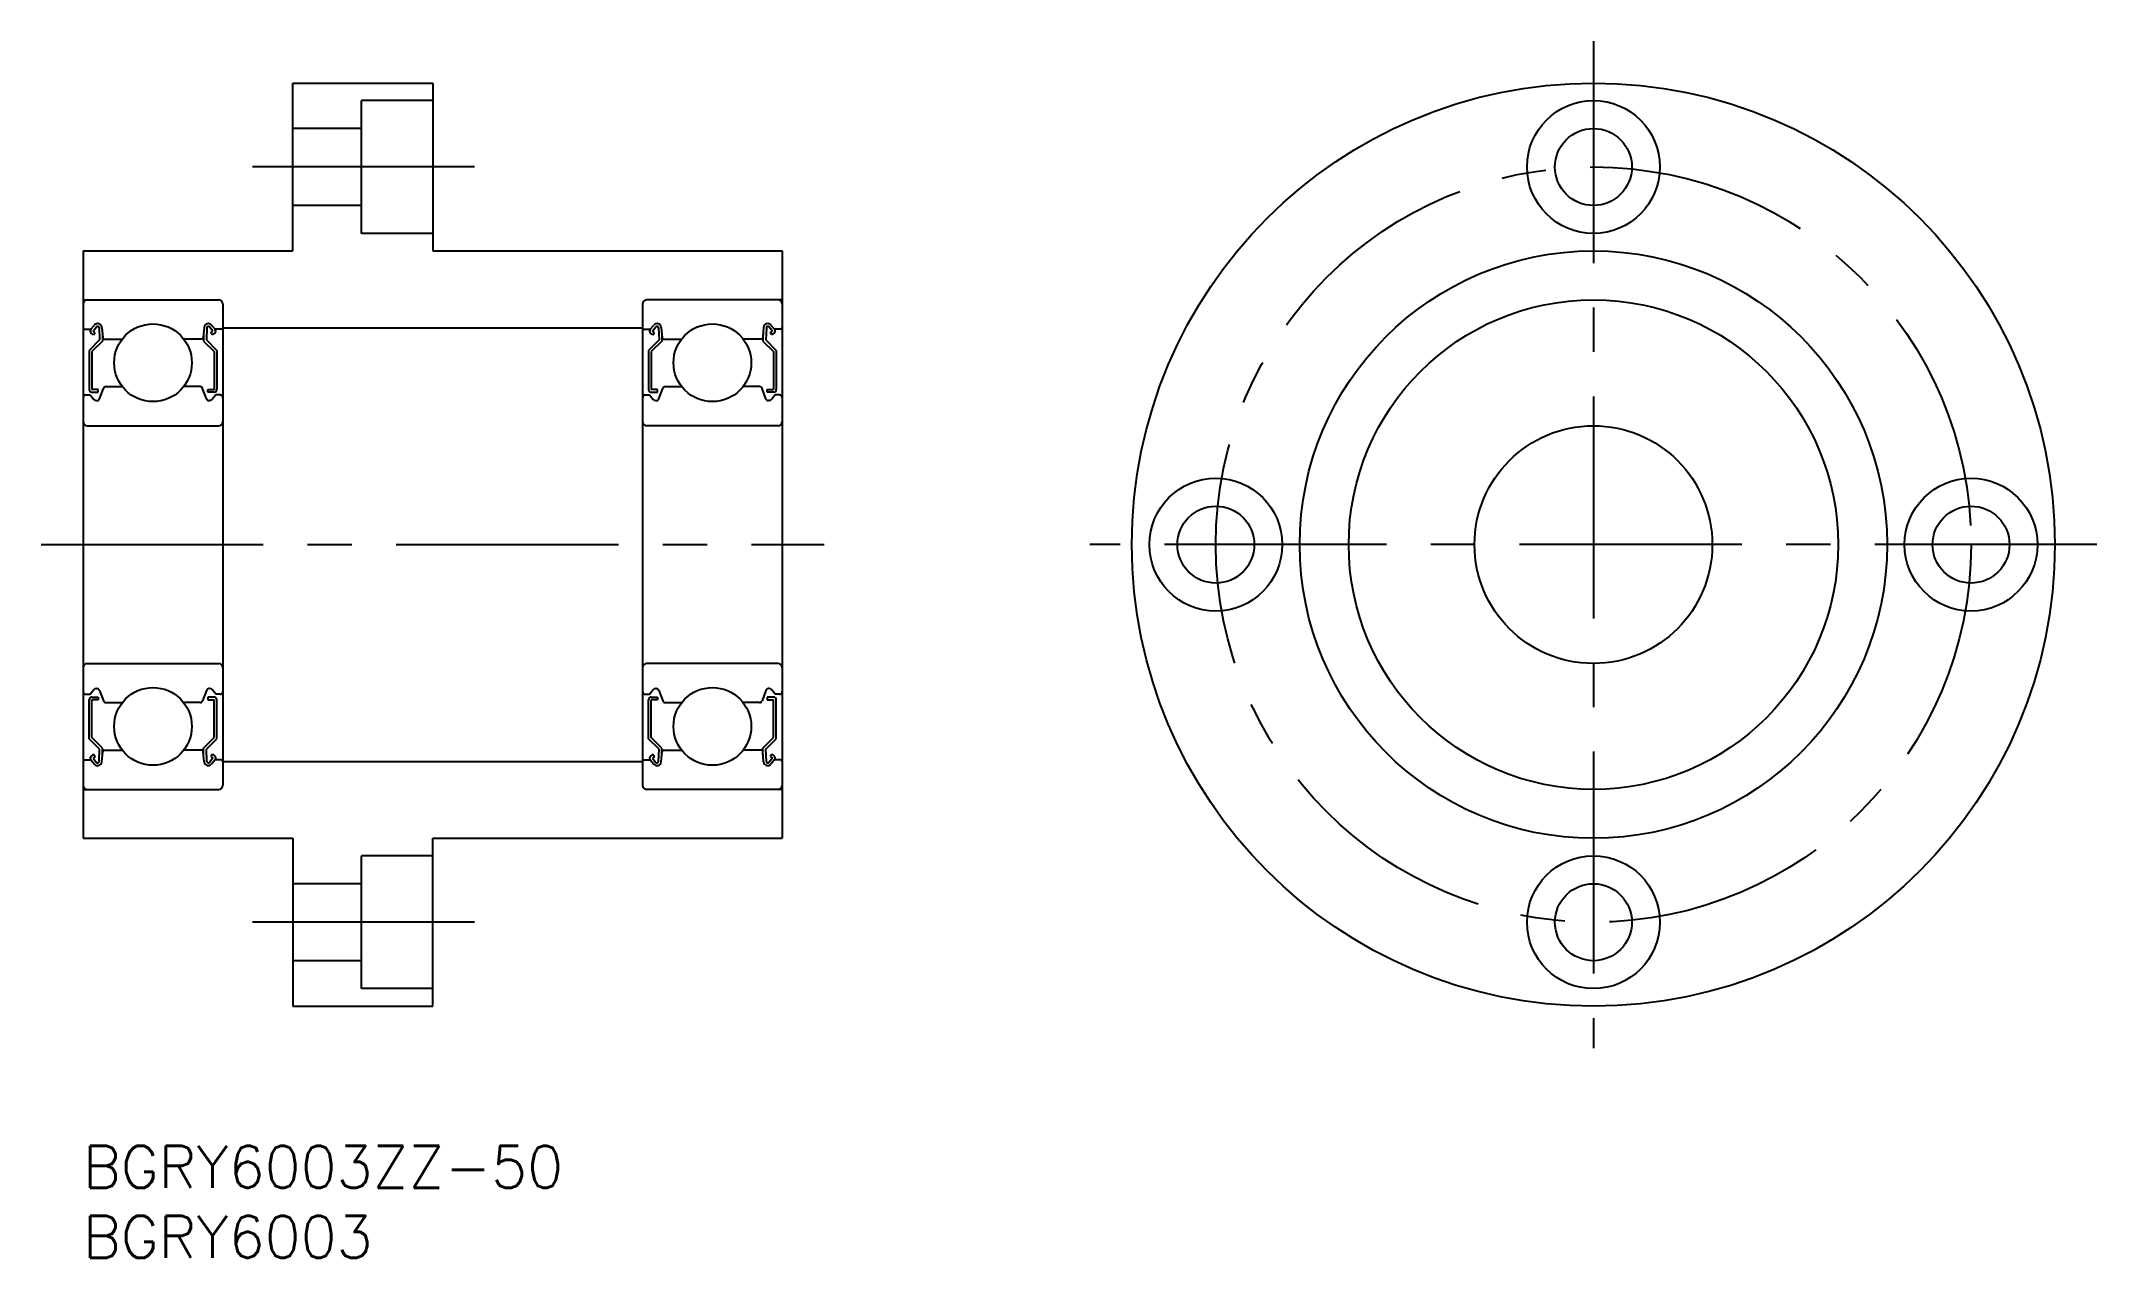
# Model space of a CAD drawing. Extents: x -3 to 144, y -8 to 79.
import ezdxf

# ---------------------------------------------------------------- set-up
doc = ezdxf.new("R2010")
doc.units = 0
doc.header["$LTSCALE"] = 0.5
doc.linetypes.add('CENTER', pattern=[50.8, 31.75, -6.35, 6.35, -6.35])
for name, color, linetype in [('MSM_CENTER', 1, 'CENTER'), ('MSM_CONTINUOUS', 7, 'CONTINUOUS'), ('MSM_PART_NUMBER', 7, 'CONTINUOUS')]:
    doc.layers.add(name, color=color, linetype=linetype)
doc.styles.get("Standard").update_dxf_attribs({"font": 'txt.shx', "height": 3, "bigfont": 'bigfont.shx'})

# ---------------------------------------------------------------- blocks, each defined once
blk = doc.blocks.new('*U2')
at = {"layer": 'MSM_PART_NUMBER'}
blk.add_text('BGRY6003ZZ-50', height=3, dxfattribs=at).set_placement((0, -3))
blk = doc.blocks.new('*U3')
at = {"layer": 'MSM_PART_NUMBER'}
blk.add_text('BGRY6003', height=3, dxfattribs=at).set_placement((0, -8))

msp = doc.modelspace()

# ---------------------------------------------------------------- linework, layer by layer
at = {"layer": 'MSM_CENTER'}
for p, q in [((108, 79), (108, 7)), ((28, 70), (12, 70)), ((-3, 43), (53, 43)), ((144, 43), (72, 43)), ((28, 16), (12, 16))]:
    msp.add_line(p, q, dxfattribs=at)
msp.add_circle((108, 43), 27, dxfattribs=at)
at = {"layer": 'MSM_CONTINUOUS'}
for p, q in [((15, 64), (15, 76)), ((15, 76), (25, 76)), ((25, 76), (25, 64)), ((19.9, 65.25), (19.9, 74.75)), ((25, 74.75), (19.9, 74.75)), ((19.9, 72.75), (15, 72.75)), ((19.9, 67.25), (15, 67.25)), ((25, 65.25), (19.9, 65.25)), ((0, 64), (15, 64)), ((0, 64), (0, 22)), ((25, 64), (50, 64)), ((50, 64), (50, 22)), ((0, 60.5), (9.7, 60.5)), ((50, 60.5), (40.3, 60.5)), ((10, 60.2), (10, 25.8)), ((40, 60.2), (40, 25.8)), ((0.1, 58.39998), (0.560027, 58.39998)), ((1.183005, 57.633024), (0.433, 56.88301)), ((0.560022, 58.399974), (0.809631, 58.697479)), ((0.738, 57.98994), (0.5849, 58.118031)), ((1.383, 57.54997), (0.633, 56.79998)), ((0.712984, 58.270949), (0.963328, 58.569309)), ((0.866004, 58.142945), (0.712984, 58.270949)), ((0.738, 57.98994), (0.866004, 58.142945)), ((1.139812, 58.509951), (1.183005, 57.633024)), ((1.338315, 58.530785), (1.402972, 57.79127)), ((1.383, 58.01999), (1.383, 57.54997)), ((1.502592, 57.69998), (2.802687, 57.69998)), ((8.497408, 57.69998), (7.197313, 57.69998)), ((8.661685, 58.530785), (8.597028, 57.79127)), ((8.617, 58.01999), (8.617, 57.54997)), ((8.617, 57.54997), (9.367, 56.79998)), ((8.860187, 58.509951), (8.816995, 57.633024)), ((8.816995, 57.633024), (9.567, 56.88301)), ((9.287015, 58.270949), (9.036672, 58.569309)), ((9.133996, 58.142945), (9.287015, 58.270949)), ((9.262, 57.98994), (9.133996, 58.142945)), ((9.439978, 58.399974), (9.190369, 58.697479)), ((9.262, 57.98994), (9.4151, 58.118031)), ((9.9, 58.39998), (9.439973, 58.39998)), ((10, 58.5), (40, 58.5)), ((40.1, 58.39998), (40.560027, 58.39998)), ((41.183005, 57.633024), (40.433, 56.88301)), ((40.560022, 58.399974), (40.809631, 58.697479)), ((40.738, 57.98994), (40.5849, 58.118031)), ((41.383, 57.54997), (40.633, 56.79998)), ((40.712985, 58.270949), (40.963328, 58.569309)), ((40.866004, 58.142945), (40.712985, 58.270949)), ((40.738, 57.98994), (40.866004, 58.142945)), ((41.139813, 58.509951), (41.183005, 57.633024)), ((41.338315, 58.530785), (41.402972, 57.79127)), ((41.383, 58.01999), (41.383, 57.54997)), ((41.502592, 57.69998), (42.802687, 57.69998)), ((48.497408, 57.69998), (47.197313, 57.69998)), ((48.661685, 58.530785), (48.597028, 57.79127)), ((48.617, 58.01999), (48.617, 57.54997)), ((48.617, 57.54997), (49.367, 56.79998)), ((48.860188, 58.509951), (48.816995, 57.633024)), ((48.816995, 57.633024), (49.567, 56.88301)), ((49.287016, 58.270949), (49.036672, 58.569309)), ((49.133996, 58.142945), (49.287016, 58.270949)), ((49.262, 57.98994), (49.133996, 58.142945)), ((49.439978, 58.399974), (49.190369, 58.697479)), ((49.262, 57.98994), (49.4151, 58.118031)), ((49.9, 58.39998), (49.439973, 58.39998)), ((0.433, 56.88301), (0.433, 54.09998)), ((0.633, 56.79998), (0.633, 54.09999)), ((9.367, 56.79998), (9.367, 54.09999)), ((9.567, 56.88301), (9.567, 54.09998)), ((40.433, 56.88301), (40.433, 54.09998)), ((40.633, 56.79998), (40.633, 54.09999)), ((49.367, 56.79998), (49.367, 54.09999)), ((49.567, 56.88301), (49.567, 54.09998)), ((0.2, 53.69998), (0.499991, 53.69998)), ((0.499991, 53.69998), (0.775612, 53.371446)), ((1.083, 54.09999), (0.633, 54.09999)), ((0.633, 53.89998), (1.083, 53.89998)), ((0.928832, 53.29999), (0.993915, 53.29999)), ((1.083, 53.89998), (1.083, 54.09999)), ((1.181844, 53.43156), (1.450154, 54.168419)), ((1.638083, 54.29999), (2.80271, 54.29999)), ((8.361917, 54.29999), (7.19729, 54.29999)), ((8.818155, 53.43156), (8.549846, 54.168419)), ((8.917, 53.89998), (8.917, 54.09999)), ((8.917, 54.09999), (9.367, 54.09999)), ((9.367, 53.89998), (8.917, 53.89998)), ((9.071167, 53.29999), (9.006085, 53.29999)), ((9.500008, 53.69998), (9.224388, 53.371446)), ((9.8, 53.69998), (9.500008, 53.69998)), ((40.2, 53.69998), (40.499992, 53.69998)), ((40.499992, 53.69998), (40.775612, 53.371446)), ((41.083, 54.09999), (40.633, 54.09999)), ((40.633, 53.89998), (41.083, 53.89998)), ((40.928833, 53.29999), (40.993915, 53.29999)), ((41.083, 53.89998), (41.083, 54.09999)), ((41.181845, 53.43156), (41.450154, 54.168419)), ((41.638083, 54.29999), (42.80271, 54.29999)), ((48.361917, 54.29999), (47.19729, 54.29999)), ((48.818156, 53.43156), (48.549846, 54.168419)), ((48.917, 54.09999), (49.367, 54.09999)), ((48.917, 53.89998), (48.917, 54.09999)), ((49.367, 53.89998), (48.917, 53.89998)), ((49.071168, 53.29999), (49.006085, 53.29999)), ((49.500009, 53.69998), (49.224388, 53.371446)), ((49.8, 53.69998), (49.500009, 53.69998)), ((0.3, 51.5), (9.7, 51.5)), ((49.7, 51.5), (40.3, 51.5)), ((0.3, 34.5), (9.7, 34.5)), ((49.7, 34.5), (40.3, 34.5)), ((0.499991, 32.30002), (0.775612, 32.628553)), ((0.928832, 32.70001), (0.993915, 32.70001)), ((1.181844, 32.568439), (1.450154, 31.83158)), ((8.818155, 32.568439), (8.549846, 31.83158)), ((9.071167, 32.70001), (9.006085, 32.70001)), ((9.500008, 32.30002), (9.224388, 32.628553)), ((40.499992, 32.30002), (40.775612, 32.628553)), ((40.928833, 32.70001), (40.993915, 32.70001)), ((41.181845, 32.568439), (41.450154, 31.83158)), ((48.818156, 32.568439), (48.549846, 31.83158)), ((49.071168, 32.70001), (49.006085, 32.70001)), ((49.500009, 32.30002), (49.224388, 32.628553)), ((0.2, 32.30002), (0.499991, 32.30002)), ((0.433, 29.11699), (0.433, 31.90002)), ((0.633, 32.10002), (1.083, 32.10002)), ((0.633, 29.20002), (0.633, 31.90001)), ((1.083, 31.90001), (0.633, 31.90001)), ((1.083, 32.10002), (1.083, 31.90001)), ((1.638083, 31.70001), (2.80271, 31.70001)), ((8.361917, 31.70001), (7.19729, 31.70001)), ((8.917, 32.10002), (8.917, 31.90001)), ((9.367, 32.10002), (8.917, 32.10002)), ((8.917, 31.90001), (9.367, 31.90001)), ((9.367, 29.20002), (9.367, 31.90001)), ((9.8, 32.30002), (9.500008, 32.30002)), ((9.567, 29.11699), (9.567, 31.90002)), ((40.2, 32.30002), (40.499992, 32.30002)), ((40.433, 29.11699), (40.433, 31.90002)), ((40.633, 32.10002), (41.083, 32.10002)), ((40.633, 29.20002), (40.633, 31.90001)), ((41.083, 31.90001), (40.633, 31.90001)), ((41.083, 32.10002), (41.083, 31.90001)), ((41.638083, 31.70001), (42.80271, 31.70001)), ((48.361917, 31.70001), (47.19729, 31.70001)), ((49.367, 32.10002), (48.917, 32.10002)), ((48.917, 32.10002), (48.917, 31.90001)), ((48.917, 31.90001), (49.367, 31.90001)), ((49.367, 29.20002), (49.367, 31.90001)), ((49.8, 32.30002), (49.500009, 32.30002)), ((49.567, 29.11699), (49.567, 31.90002)), ((1.183005, 28.366975), (0.433, 29.11699)), ((0.738, 28.01006), (0.5849, 27.881968)), ((1.383, 28.45003), (0.633, 29.20002)), ((0.738, 28.01006), (0.866004, 27.857055)), ((1.139812, 27.490048), (1.183005, 28.366975)), ((1.338315, 27.469214), (1.402972, 28.20873)), ((1.383, 27.98001), (1.383, 28.45003)), ((1.502592, 28.30002), (2.802687, 28.30002)), ((8.497408, 28.30002), (7.197313, 28.30002)), ((8.661685, 27.469214), (8.597028, 28.20873)), ((8.617, 28.45003), (9.367, 29.20002)), ((8.617, 27.98001), (8.617, 28.45003)), ((8.816995, 28.366975), (9.567, 29.11699)), ((8.860187, 27.490048), (8.816995, 28.366975)), ((9.262, 28.01006), (9.133996, 27.857055)), ((9.262, 28.01006), (9.4151, 27.881968)), ((41.183005, 28.366975), (40.433, 29.11699)), ((40.738, 28.01006), (40.5849, 27.881968)), ((41.383, 28.45003), (40.633, 29.20002)), ((40.738, 28.01006), (40.866004, 27.857055)), ((41.139813, 27.490048), (41.183005, 28.366975)), ((41.338315, 27.469214), (41.402972, 28.20873)), ((41.383, 27.98001), (41.383, 28.45003)), ((41.502592, 28.30002), (42.802687, 28.30002)), ((48.497408, 28.30002), (47.197313, 28.30002)), ((48.661685, 27.469214), (48.597028, 28.20873)), ((48.617, 28.45003), (49.367, 29.20002)), ((48.617, 27.98001), (48.617, 28.45003)), ((48.816995, 28.366975), (49.567, 29.11699)), ((48.860188, 27.490048), (48.816995, 28.366975)), ((49.262, 28.01006), (49.133996, 27.857055)), ((49.262, 28.01006), (49.4151, 27.881968)), ((0.1, 27.60002), (0.560027, 27.60002)), ((0.560022, 27.600025), (0.809631, 27.30252)), ((0.866004, 27.857055), (0.712984, 27.72905)), ((0.712984, 27.72905), (0.963328, 27.43069)), ((9.287015, 27.72905), (9.036672, 27.43069)), ((9.133996, 27.857055), (9.287015, 27.72905)), ((9.439978, 27.600025), (9.190369, 27.30252)), ((9.9, 27.60002), (9.439973, 27.60002)), ((10, 27.5), (40, 27.5)), ((40.1, 27.60002), (40.560027, 27.60002)), ((40.560022, 27.600025), (40.809631, 27.30252)), ((40.866004, 27.857055), (40.712985, 27.72905)), ((40.712985, 27.72905), (40.963328, 27.43069)), ((49.287016, 27.72905), (49.036672, 27.43069)), ((49.133996, 27.857055), (49.287016, 27.72905)), ((49.439978, 27.600025), (49.190369, 27.30252)), ((49.9, 27.60002), (49.439973, 27.60002)), ((0, 25.5), (9.7, 25.5)), ((50, 25.5), (40.3, 25.5)), ((0, 22), (15, 22)), ((15, 22), (15, 10)), ((19.9, 11.25), (19.9, 20.75)), ((25, 20.75), (19.9, 20.75)), ((25, 22), (50, 22)), ((25, 10), (25, 22)), ((19.9, 18.75), (15, 18.75)), ((19.9, 13.25), (15, 13.25)), ((25, 11.25), (19.9, 11.25)), ((15, 10), (25, 10))]:
    msp.add_line(p, q, dxfattribs=at)
for centre, radius in [((108, 43), 33), ((108, 70), 4.75), ((108, 70), 2.75), ((108, 43), 21), ((108, 43), 17.5), ((5, 56), 2.77815), ((45, 56), 2.77815), ((108, 43), 8.5), ((81, 43), 4.75), ((135, 43), 4.75), ((81, 43), 2.75), ((135, 43), 2.75), ((5, 30), 2.77815), ((45, 30), 2.77815), ((108, 16), 4.75), ((108, 16), 2.75)]:
    msp.add_circle(centre, radius, dxfattribs=at)
for centre, radius, start, end in [((0.3, 60.2), 0.3, 90, 180), ((9.7, 60.2), 0.3, 0, 90), ((40.3, 60.2), 0.3, 90, 180), ((49.7, 60.2), 0.3, 0, 90), ((1.039455, 58.504656), 0.3, 4.996761, 140.00312), ((8.960545, 58.504656), 0.3, 39.99688, 175.003239), ((41.039455, 58.504656), 0.3, 4.996761, 140.00312), ((48.960545, 58.504656), 0.3, 39.99688, 175.003239), ((0.1, 58.49998), 0.1, 180, 270), ((0.713238, 58.271425), 0.2, 140.00312, 230.08226), ((1.039933, 58.505032), 0.1, 2.819785, 140.001187), ((1.502592, 57.79998), 0.1, 184.996761, 270), ((8.497408, 57.79998), 0.1, 270, 355.003239), ((8.960066, 58.505032), 0.1, 39.998813, 177.180215), ((9.286762, 58.271425), 0.2, 309.91774, 39.99688), ((9.9, 58.49998), 0.1, 270, 0), ((40.1, 58.49998), 0.1, 180, 270), ((40.713238, 58.271425), 0.2, 140.00312, 230.08226), ((41.039934, 58.505032), 0.1, 2.819785, 140.001187), ((41.502592, 57.79998), 0.1, 184.996761, 270), ((48.497408, 57.79998), 0.1, 270, 355.003239), ((48.960067, 58.505032), 0.1, 39.998813, 177.180215), ((49.286762, 58.271425), 0.2, 309.91774, 39.99688), ((49.9, 58.49998), 0.1, 270, 0), ((0.2, 53.49998), 0.2, 90, 180), ((0.633, 54.09998), 0.2, 180, 270), ((0.928832, 53.49999), 0.2, 219.994668, 270), ((0.993915, 53.49999), 0.2, 270, 339.992146), ((1.638083, 54.09999), 0.2, 90, 159.992146), ((8.361917, 54.09999), 0.2, 20.007854, 90), ((9.006085, 53.49999), 0.2, 200.007854, 270), ((9.071167, 53.49999), 0.2, 270, 320.005332), ((9.367, 54.09998), 0.2, 270, 0), ((9.8, 53.49998), 0.2, 0, 90), ((40.2, 53.49998), 0.2, 90, 180), ((40.633, 54.09998), 0.2, 180, 270), ((40.928833, 53.49999), 0.2, 219.994668, 270), ((40.993915, 53.49999), 0.2, 270, 339.992146), ((41.638083, 54.09999), 0.2, 90, 159.992146), ((48.361917, 54.09999), 0.2, 20.007854, 90), ((49.006085, 53.49999), 0.2, 200.007854, 270), ((49.071168, 53.49999), 0.2, 270, 320.005332), ((49.367, 54.09998), 0.2, 270, 0), ((49.8, 53.49998), 0.2, 0, 90), ((0.3, 51.8), 0.3, 180, 270), ((9.7, 51.8), 0.3, 270, 0), ((40.3, 51.8), 0.3, 180, 270), ((49.7, 51.8), 0.3, 270, 0), ((0.3, 34.2), 0.3, 90, 180), ((9.7, 34.2), 0.3, 0, 90), ((40.3, 34.2), 0.3, 90, 180), ((49.7, 34.2), 0.3, 0, 90), ((0.2, 32.50002), 0.2, 180, 270), ((0.928832, 32.50001), 0.2, 90, 140.005332), ((0.993915, 32.50001), 0.2, 20.007854, 90), ((9.006085, 32.50001), 0.2, 90, 159.992146), ((9.071167, 32.50001), 0.2, 39.994668, 90), ((9.8, 32.50002), 0.2, 270, 0), ((40.2, 32.50002), 0.2, 180, 270), ((40.928833, 32.50001), 0.2, 90, 140.005332), ((40.993915, 32.50001), 0.2, 20.007854, 90), ((49.006085, 32.50001), 0.2, 90, 159.992146), ((49.071168, 32.50001), 0.2, 39.994668, 90), ((49.8, 32.50002), 0.2, 270, 0), ((0.633, 31.90002), 0.2, 90, 180), ((1.638083, 31.90001), 0.2, 200.007854, 270), ((8.361917, 31.90001), 0.2, 270, 339.992146), ((9.367, 31.90002), 0.2, 0, 90), ((40.633, 31.90002), 0.2, 90, 180), ((41.638083, 31.90001), 0.2, 200.007854, 270), ((48.361917, 31.90001), 0.2, 270, 339.992146), ((49.367, 31.90002), 0.2, 0, 90), ((1.502592, 28.20002), 0.1, 90, 175.003239), ((8.497408, 28.20002), 0.1, 4.996761, 90), ((41.502592, 28.20002), 0.1, 90, 175.003239), ((48.497408, 28.20002), 0.1, 4.996761, 90), ((0.1, 27.50002), 0.1, 90, 180), ((0.713238, 27.728575), 0.2, 129.91774, 219.99688), ((1.039455, 27.495344), 0.3, 219.99688, 355.003239), ((1.039933, 27.494967), 0.1, 219.998813, 357.180215), ((8.960545, 27.495344), 0.3, 184.996761, 320.00312), ((8.960066, 27.494967), 0.1, 182.819785, 320.001187), ((9.286762, 27.728575), 0.2, 320.00312, 50.08226), ((9.9, 27.50002), 0.1, 0, 90), ((40.1, 27.50002), 0.1, 90, 180), ((40.713238, 27.728575), 0.2, 129.91774, 219.99688), ((41.039455, 27.495344), 0.3, 219.99688, 355.003239), ((41.039934, 27.494967), 0.1, 219.998813, 357.180215), ((48.960545, 27.495344), 0.3, 184.996761, 320.00312), ((48.960067, 27.494967), 0.1, 182.819785, 320.001187), ((49.286762, 27.728575), 0.2, 320.00312, 50.08226), ((49.9, 27.50002), 0.1, 0, 90), ((0.3, 25.8), 0.3, 180, 270), ((9.7, 25.8), 0.3, 270, 0), ((40.3, 25.8), 0.3, 180, 270), ((49.7, 25.8), 0.3, 270, 0)]:
    msp.add_arc(centre, radius, start, end, dxfattribs=at)

# ---------------------------------------------------------------- block references
for name in ['*U2', '*U3']:
    msp.add_blockref(name, (0, 0), dxfattribs=at)

doc.saveas('drawing.dxf')
